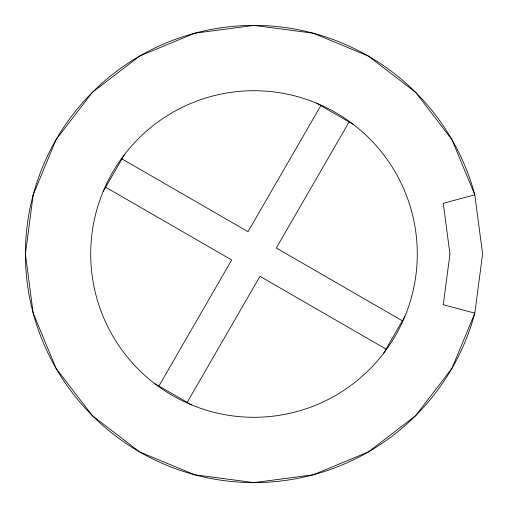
<?xml version="1.0" encoding="UTF-8"?>
<svg xmlns="http://www.w3.org/2000/svg" width="508" height="508" viewBox="0 0 508 508"><rect width="100%" height="100%" fill="white"/><g stroke="black" fill="none" stroke-linecap="round" stroke-linejoin="round"><path stroke-width="0.76" d="M103.143 191.516L124.454 154.597M158.915 386.036L231.692 259.975L105.639 187.198M320.802 105.639L248.025 231.692L121.964 158.915M187.198 402.361L259.975 276.308L386.036 349.085M349.085 121.964L276.308 248.025L402.361 320.802M383.546 353.403L404.857 316.484M316.484 103.143L353.403 124.454M154.597 383.546A163.284 163.284 0 0 0 415.887 275.311A163.284 163.284 0 0 0 191.516 103.143A163.284 163.284 0 0 0 154.597 383.546L191.516 404.857M33.191 194.837L25.4 254L33.191 313.163L56.026 368.3L92.354 415.646L139.7 451.974L194.837 474.809L254 482.6L313.163 474.809L368.3 451.974L415.646 415.646L451.974 368.3L474.809 313.163L482.6 254L474.809 194.837L451.974 139.7L415.646 92.354L368.3 56.026L313.163 33.191L254 25.4L194.837 33.191L139.7 56.026L92.354 92.354L56.026 139.7L33.191 194.837M449.942 254L443.268 304.711L474.809 313.163A228.6 228.6 0 0 1 122.879 441.255A228.6 228.6 0 0 1 122.879 66.745A228.6 228.6 0 0 1 474.809 194.837L443.268 203.289L449.942 254"/></g></svg>
